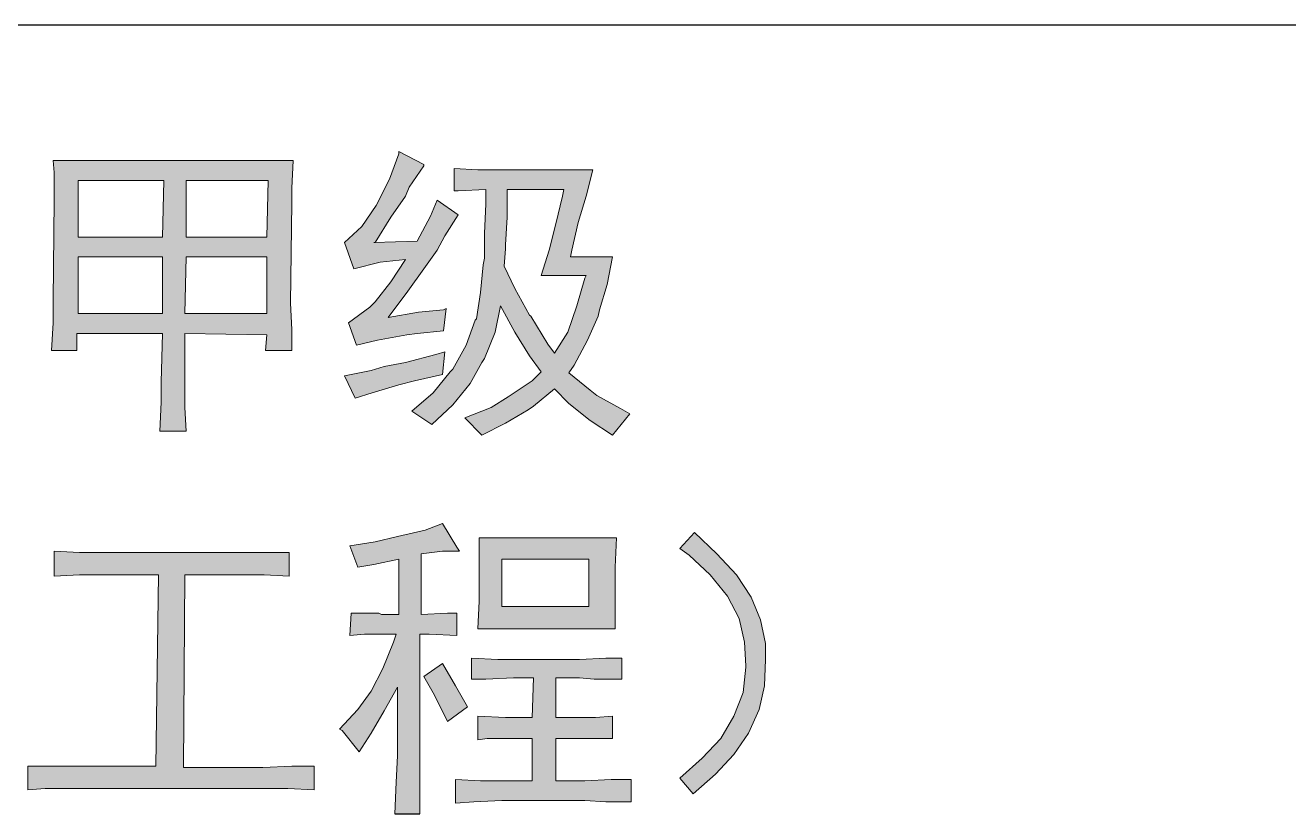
# Model space of a CAD drawing. Extents: x 36524853 to 36525459, y 2743936 to 2747542.
# Drawn here: x 36525167.25 to 36525174.55, y 2745780.58 to 2745785.14 of the extents above; entities that cross this region are included whole.
import ezdxf

# ---------------------------------------------------------------- set-up
doc = ezdxf.new("R2010")
doc.units = 0
doc.header["$LTSCALE"] = 1000
doc.header["$MEASUREMENT"] = 0
doc.layers.add('A0-13 图框-细线', color=7, linetype='Continuous')
doc.layers.add('A0-24 图框-填充', color=7, linetype='Continuous')

# ---------------------------------------------------------------- blocks, each defined once
blk = doc.blocks.new('LOGO资质4')
at = {"layer": 'A0-24 图框-填充'}
h = blk.add_hatch(color=256, dxfattribs=at)
h.dxf.hatch_style = 1
h.paths.add_polyline_path([(3802, 1583.9), (3896.6, 1582.4), (3895, 1564.1), (3925.5, 1564.1), (3925.5, 1588.5), (3924, 1619), (3925.5, 1734.8), (3925.5, 1751.6), (3927.1, 1783.6), (3649.6, 1783.6), (3651.1, 1769.9), (3651.1, 1737.9), (3649.6, 1622), (3649.6, 1596.1), (3648, 1564.1), (3677, 1564.1), (3677, 1583.9), (3776.1, 1583.9), (3774.6, 1527.5), (3774.6, 1504.6), (3773.1, 1471.1), (3803.6, 1471.1), (3802, 1498.5), (3802, 1527.5)])
h.paths.add_polyline_path([(3803.6, 1672.3), (3896.6, 1672.3), (3896.6, 1606.8), (3802, 1606.8)], flags=16)
h.paths.add_polyline_path([(3776.1, 1672.3), (3776.1, 1606.8), (3678.5, 1606.8), (3678.5, 1672.3)], flags=16)
h.paths.add_polyline_path([(3803.6, 1695.2), (3803.6, 1760.8), (3898.1, 1760.8), (3896.6, 1695.2)], flags=16)
h.paths.add_polyline_path([(3776.1, 1695.2), (3678.5, 1695.2), (3678.5, 1760.8), (3777.6, 1760.8)], flags=16)
h = blk.add_hatch(color=256, dxfattribs=at)
h.dxf.hatch_style = 1
h.paths.add_polyline_path([(4289.9, 1640.3), (4296, 1672.3), (4247.3, 1672.3), (4248.8, 1680), (4256.4, 1712), (4265.5, 1742.5), (4273.2, 1773), (4181.7, 1773), (4177.1, 1773), (4140.5, 1773), (4113.1, 1774.5), (4113.1, 1748.6), (4117.7, 1748.6), (4149.7, 1750.1), (4149.7, 1733.3), (4148.1, 1699.8), (4148.1, 1670.8), (4146.6, 1663.2), (4143.6, 1631.2), (4139, 1600.7), (4137.5, 1599.2), (4126.8, 1570.2), (4111.6, 1542.7), (4108.5, 1539.7), (4088.7, 1515.3), (4064.3, 1493.9), (4087.2, 1478.7), (4111.6, 1501.6), (4131.4, 1526), (4145.1, 1550.4), (4148.1, 1554.9), (4160.3, 1585.4), (4166.4, 1615.9), (4183.2, 1585.4), (4200, 1558), (4213.7, 1539.7), (4203, 1529), (4175.6, 1510.7), (4155.8, 1498.5), (4125.3, 1486.3), (4145.1, 1466.5), (4172.5, 1480.2), (4198.5, 1495.5), (4204.6, 1500), (4229, 1519.9), (4245.7, 1503.1), (4270.1, 1483.3), (4296, 1466.5), (4315.9, 1490.9), (4305.2, 1497), (4277.7, 1512.2), (4270.1, 1518.3), (4245.7, 1538.2), (4251.8, 1547.3), (4267.1, 1576.3), (4279.3, 1603.7), (4280.8, 1611.3)])
h.paths.add_polyline_path([(4171, 1661.7), (4172.5, 1681.5), (4172.5, 1686.1), (4174.1, 1718.1), (4174.1, 1750.1), (4239.6, 1750.1), (4238.1, 1742.5), (4230.5, 1710.5), (4222.9, 1680), (4213.7, 1651), (4265.5, 1651), (4264, 1647.9), (4254.9, 1615.9), (4244.2, 1585.4), (4229, 1561), (4221.3, 1571.7), (4201.5, 1603.7), (4200, 1605.2), (4183.2, 1635.7)], flags=16)
h.paths.add_polyline_path([(4103.9, 1612.9), (4100.9, 1611.3), (4071.9, 1608.3), (4036.8, 1602.2), (4059.7, 1632.7), (4078, 1658.6), (4093.3, 1680), (4102.4, 1696.7), (4117.7, 1721.1), (4093.3, 1737.9), (4085.6, 1719.6), (4070.4, 1690.6), (4021.6, 1689.2), (4021.6, 1689.1), (4020.1, 1689.1), (4021.6, 1689.2), (4039.9, 1718.1), (4056.7, 1742.5), (4061.2, 1753.1), (4078, 1777.5), (4078, 1779.1), (4049, 1794.3), (4049, 1791.3), (4038.4, 1762.3), (4023.1, 1731.8), (4006.4, 1707.4), (3986.5, 1689.1), (3997.2, 1658.6), (4027.7, 1666.2), (4056.7, 1669.3), (4039.9, 1643.4), (4021.6, 1620.5), (4015.5, 1614.4), (3991.1, 1596.1), (4000.3, 1570.2), (4024.6, 1576.3), (4058.2, 1582.4), (4070.4, 1583.9), (4100.9, 1587)])
h.paths.add_polyline_path([(4099.4, 1536.6), (4102.4, 1562.6), (4091.7, 1559.5), (4056.7, 1550.4), (4032.3, 1545.8), (4017, 1541.2), (3986.5, 1535.1), (3998.7, 1509.2), (4018.5, 1515.3), (4049, 1524.4), (4067.3, 1529)])
h = blk.add_hatch(color=256, dxfattribs=at)
h.dxf.hatch_style = 1
h.paths.add_polyline_path([(4299.1, 1242.4), (4299.1, 1259.1), (4299.1, 1291.2), (4299.1, 1314), (4300.6, 1347.6), (4142, 1347.6), (4142, 1323.2), (4142, 1294.2), (4142, 1274.4), (4140.5, 1242.4)])
h.paths.add_polyline_path([(4168, 1268.3), (4168, 1323.2), (4268.6, 1323.2), (4268.6, 1268.3)], flags=16)
h.paths.add_polyline_path([(4230.5, 1186), (4257.9, 1186), (4274.7, 1184.4), (4306.7, 1184.4), (4306.7, 1208.8), (4288.4, 1208.8), (4257.9, 1207.3), (4181.7, 1207.3), (4163.4, 1207.3), (4132.9, 1208.8), (4132.9, 1184.4), (4149.7, 1184.4), (4181.7, 1186), (4204.6, 1186), (4203, 1140.2), (4183.2, 1140.2), (4172.5, 1140.2), (4140.5, 1141.7), (4140.5, 1114.3), (4151.2, 1115.8), (4183.2, 1115.8), (4203, 1115.8), (4203, 1067), (4169.5, 1067), (4143.6, 1067), (4114.6, 1068.6), (4114.6, 1041.1), (4135.9, 1042.6), (4168, 1044.2), (4264, 1044.2), (4288.4, 1042.6), (4317.4, 1042.6), (4317.4, 1068.6), (4294.5, 1068.6), (4264, 1067), (4230.5, 1067), (4230.5, 1115.8), (4250.3, 1115.8), (4261, 1115.8), (4296, 1115.8), (4296, 1141.7), (4276.2, 1140.2), (4245.7, 1140.2), (4230.5, 1140.2)])
h.paths.add_polyline_path([(4073.4, 1236.3), (4084.1, 1236.3), (4116.1, 1234.7), (4116.1, 1260.7), (4105.5, 1260.7), (4075, 1259.1), (4075, 1329.3), (4099.4, 1332.3), (4119.2, 1332.3), (4116.1, 1336.9), (4099.4, 1364.3), (4079.5, 1356.7), (4047.5, 1349.1), (4021.6, 1343), (3992.6, 1338.4), (4001.8, 1314), (4020.1, 1317.1), (4049, 1323.2), (4049, 1259.1), (4029.2, 1259.1), (4026.2, 1260.7), (3994.2, 1260.7), (3992.6, 1234.7), (4009.4, 1236.3), (4046, 1236.3), (4042.9, 1227.1), (4030.7, 1196.6), (4017, 1170.7), (4001.8, 1149.4), (3980.4, 1126.5), (3983.5, 1125), (4003.3, 1100.6), (4017, 1121.9), (4032.3, 1147.8), (4047.5, 1175.3), (4047.5, 1111.2), (4047.5, 1096), (4046, 1065.5), (4044.5, 1028.9), (4073.4, 1028.9), (4073.4, 1054.8), (4073.4, 1086.9), (4073.4, 1112.8)])
h.paths.add_polyline_path([(4114.6, 1176.8), (4099.4, 1202.7), (4078, 1187.5), (4090.2, 1166.1), (4105.5, 1135.6), (4128.3, 1152.4)])
h = blk.add_hatch(color=256, dxfattribs=at)
h.dxf.hatch_style = 1
h.paths.add_polyline_path([(4436.3, 1097.5), (4453.1, 1121.9), (4465.3, 1149.4), (4471.4, 1176.8), (4472.9, 1207.3), (4472.9, 1225.6), (4466.8, 1253), (4456.1, 1279), (4439.4, 1304.9), (4416.5, 1329.3), (4390.6, 1353.7), (4373.8, 1335.4), (4384.5, 1327.8), (4408.9, 1304.9), (4428.7, 1280.5), (4442.4, 1254.6), (4448.5, 1227.1), (4450.1, 1198.7), (4447, 1169.2), (4436.3, 1141.7), (4421.1, 1115.8), (4399.7, 1093), (4373.8, 1070.1), (4389, 1051.8), (4415, 1074.7)])
h = blk.add_hatch(color=256, dxfattribs=at)
h.dxf.hatch_style = 1
h.paths.add_polyline_path([(3893.5, 1057.9), (3921, 1057.9), (3951.5, 1056.4), (3951.5, 1083.8), (3925.5, 1083.8), (3892, 1082.3), (3800.5, 1082.3), (3802, 1304.9), (3860, 1304.9), (3893.5, 1304.9), (3922.5, 1303.4), (3922.5, 1330.8), (3893.5, 1330.8), (3861.5, 1330.8), (3715.1, 1330.8), (3713.6, 1330.8), (3680.1, 1330.8), (3651.1, 1332.3), (3651.1, 1303.4), (3680.1, 1304.9), (3715.1, 1304.9), (3771.5, 1304.9), (3768.5, 1083.8), (3675.5, 1083.8), (3649.6, 1083.8), (3620.6, 1083.8), (3620.6, 1056.4), (3640.4, 1057.9), (3674, 1057.9)])
at = {"layer": 'A0-13 图框-细线'}
blk.add_line((7000, 1940), (0, 1940), dxfattribs=at)
at = {"layer": 'A0-13 图框-细线', "lineweight": 0}
for p, q in [((3927.1, 1783.6), (3649.6, 1783.6)), ((3649.6, 1783.6), (3651.1, 1769.9)), ((3925.5, 1751.6), (3927.1, 1783.6)), ((4049, 1791.3), (4038.4, 1762.3)), ((4049, 1794.3), (4049, 1791.3)), ((4078, 1779.1), (4049, 1794.3)), ((3651.1, 1769.9), (3651.1, 1737.9)), ((4061.2, 1753.1), (4078, 1777.5)), ((4078, 1777.5), (4078, 1779.1)), ((4113.1, 1774.5), (4113.1, 1748.6)), ((4140.5, 1773), (4113.1, 1774.5)), ((4177.1, 1773), (4140.5, 1773)), ((4181.7, 1773), (4177.1, 1773)), ((4273.2, 1773), (4181.7, 1773)), ((4265.5, 1742.5), (4273.2, 1773)), ((3678.5, 1695.2), (3678.5, 1760.8)), ((3678.5, 1760.8), (3777.6, 1760.8)), ((3777.6, 1760.8), (3776.1, 1695.2)), ((3803.6, 1695.2), (3803.6, 1760.8)), ((3803.6, 1760.8), (3898.1, 1760.8)), ((3898.1, 1760.8), (3896.6, 1695.2)), ((3925.5, 1734.8), (3925.5, 1751.6)), ((4038.4, 1762.3), (4023.1, 1731.8)), ((4056.7, 1742.5), (4061.2, 1753.1)), ((3651.1, 1737.9), (3649.6, 1622)), ((4039.9, 1718.1), (4056.7, 1742.5)), ((4093.3, 1737.9), (4085.6, 1719.6)), ((4117.7, 1721.1), (4093.3, 1737.9)), ((4113.1, 1748.6), (4117.7, 1748.6)), ((4117.7, 1748.6), (4149.7, 1750.1)), ((4149.7, 1750.1), (4149.7, 1733.3)), ((4174.1, 1750.1), (4239.6, 1750.1)), ((4174.1, 1718.1), (4174.1, 1750.1)), ((4238.1, 1742.5), (4230.5, 1710.5)), ((4239.6, 1750.1), (4238.1, 1742.5)), ((4256.4, 1712), (4265.5, 1742.5)), ((3924, 1619), (3925.5, 1734.8)), ((4023.1, 1731.8), (4006.4, 1707.4)), ((4149.7, 1733.3), (4148.1, 1699.8)), ((4021.6, 1689.1), (4039.9, 1718.1)), ((4085.6, 1719.6), (4070.4, 1690.6)), ((4102.4, 1696.7), (4117.7, 1721.1)), ((4172.5, 1686.1), (4174.1, 1718.1)), ((4230.5, 1710.5), (4222.9, 1680)), ((4248.8, 1680), (4256.4, 1712)), ((3776.1, 1695.2), (3678.5, 1695.2)), ((3896.6, 1695.2), (3803.6, 1695.2)), ((4006.4, 1707.4), (3986.5, 1689.1)), ((4093.3, 1680), (4102.4, 1696.7)), ((4148.1, 1699.8), (4148.1, 1670.8)), ((3986.5, 1689.1), (3997.2, 1658.6)), ((4070.4, 1690.6), (4020.1, 1689.1)), ((4020.1, 1689.1), (4021.6, 1689.1)), ((4078, 1658.6), (4093.3, 1680)), ((4171, 1661.7), (4172.5, 1681.5)), ((4172.5, 1681.5), (4172.5, 1686.1)), ((4222.9, 1680), (4213.7, 1651)), ((4247.3, 1672.3), (4248.8, 1680)), ((3678.5, 1606.8), (3678.5, 1672.3)), ((3678.5, 1672.3), (3776.1, 1672.3)), ((3776.1, 1672.3), (3776.1, 1606.8)), ((3802, 1606.8), (3803.6, 1672.3)), ((3803.6, 1672.3), (3896.6, 1672.3)), ((3896.6, 1672.3), (3896.6, 1606.8)), ((3997.2, 1658.6), (4027.7, 1666.2)), ((4027.7, 1666.2), (4056.7, 1669.3)), ((4056.7, 1669.3), (4039.9, 1643.4)), ((4148.1, 1670.8), (4146.6, 1663.2)), ((4296, 1672.3), (4247.3, 1672.3)), ((4289.9, 1640.3), (4296, 1672.3)), ((4059.7, 1632.7), (4078, 1658.6)), ((4146.6, 1663.2), (4143.6, 1631.2)), ((4183.2, 1635.7), (4171, 1661.7)), ((4213.7, 1651), (4265.5, 1651)), ((4265.5, 1651), (4264, 1647.9)), ((4039.9, 1643.4), (4021.6, 1620.5)), ((4200, 1605.2), (4183.2, 1635.7)), ((4264, 1647.9), (4254.9, 1615.9)), ((4280.8, 1611.3), (4289.9, 1640.3)), ((3649.6, 1622), (3649.6, 1596.1)), ((4021.6, 1620.5), (4015.5, 1614.4)), ((4036.8, 1602.2), (4059.7, 1632.7)), ((4143.6, 1631.2), (4139, 1600.7)), ((3776.1, 1606.8), (3678.5, 1606.8)), ((3896.6, 1606.8), (3802, 1606.8)), ((3925.5, 1588.5), (3924, 1619)), ((4015.5, 1614.4), (3991.1, 1596.1)), ((4071.9, 1608.3), (4036.8, 1602.2)), ((4100.9, 1611.3), (4071.9, 1608.3)), ((4103.9, 1612.9), (4100.9, 1611.3)), ((4100.9, 1587), (4103.9, 1612.9)), ((4160.3, 1585.4), (4166.4, 1615.9)), ((4166.4, 1615.9), (4183.2, 1585.4)), ((4254.9, 1615.9), (4244.2, 1585.4)), ((4279.3, 1603.7), (4280.8, 1611.3)), ((3649.6, 1596.1), (3648, 1564.1)), ((3991.1, 1596.1), (4000.3, 1570.2)), ((4137.5, 1599.2), (4126.8, 1570.2)), ((4139, 1600.7), (4137.5, 1599.2)), ((4201.5, 1603.7), (4200, 1605.2)), ((4221.3, 1571.7), (4201.5, 1603.7)), ((4267.1, 1576.3), (4279.3, 1603.7)), ((3677, 1564.1), (3677, 1583.9)), ((3677, 1583.9), (3776.1, 1583.9)), ((3776.1, 1583.9), (3774.6, 1527.5)), ((3802, 1527.5), (3802, 1583.9)), ((3802, 1583.9), (3896.6, 1582.4)), ((3896.6, 1582.4), (3895, 1564.1)), ((3925.5, 1564.1), (3925.5, 1588.5)), ((4024.6, 1576.3), (4058.2, 1582.4)), ((4058.2, 1582.4), (4070.4, 1583.9)), ((4070.4, 1583.9), (4100.9, 1587)), ((4148.1, 1554.9), (4160.3, 1585.4)), ((4183.2, 1585.4), (4200, 1558)), ((4244.2, 1585.4), (4229, 1561)), ((3648, 1564.1), (3677, 1564.1)), ((3895, 1564.1), (3925.5, 1564.1)), ((4000.3, 1570.2), (4024.6, 1576.3)), ((4102.4, 1562.6), (4091.7, 1559.5)), ((4099.4, 1536.6), (4102.4, 1562.6)), ((4126.8, 1570.2), (4111.6, 1542.7)), ((4229, 1561), (4221.3, 1571.7)), ((4251.8, 1547.3), (4267.1, 1576.3)), ((4056.7, 1550.4), (4032.3, 1545.8)), ((4091.7, 1559.5), (4056.7, 1550.4)), ((4131.4, 1526), (4145.1, 1550.4)), ((4145.1, 1550.4), (4148.1, 1554.9)), ((4200, 1558), (4213.7, 1539.7)), ((4245.7, 1538.2), (4251.8, 1547.3)), ((4017, 1541.2), (3986.5, 1535.1)), ((3986.5, 1535.1), (3998.7, 1509.2)), ((4032.3, 1545.8), (4017, 1541.2)), ((4067.3, 1529), (4099.4, 1536.6)), ((4108.5, 1539.7), (4088.7, 1515.3)), ((4111.6, 1542.7), (4108.5, 1539.7)), ((4213.7, 1539.7), (4203, 1529)), ((4270.1, 1518.3), (4245.7, 1538.2)), ((3774.6, 1527.5), (3774.6, 1504.6)), ((3802, 1498.5), (3802, 1527.5)), ((4018.5, 1515.3), (4049, 1524.4)), ((4049, 1524.4), (4067.3, 1529)), ((4111.6, 1501.6), (4131.4, 1526)), ((4203, 1529), (4175.6, 1510.7)), ((4204.6, 1500), (4229, 1519.9)), ((4229, 1519.9), (4245.7, 1503.1)), ((4277.7, 1512.2), (4270.1, 1518.3)), ((3774.6, 1504.6), (3773.1, 1471.1)), ((3998.7, 1509.2), (4018.5, 1515.3)), ((4088.7, 1515.3), (4064.3, 1493.9)), ((4175.6, 1510.7), (4155.8, 1498.5)), ((4305.2, 1497), (4277.7, 1512.2)), ((3803.6, 1471.1), (3802, 1498.5)), ((4064.3, 1493.9), (4087.2, 1478.7)), ((4087.2, 1478.7), (4111.6, 1501.6)), ((4155.8, 1498.5), (4125.3, 1486.3)), ((4172.5, 1480.2), (4198.5, 1495.5)), ((4198.5, 1495.5), (4204.6, 1500)), ((4245.7, 1503.1), (4270.1, 1483.3)), ((4296, 1466.5), (4315.9, 1490.9)), ((4315.9, 1490.9), (4305.2, 1497)), ((4125.3, 1486.3), (4145.1, 1466.5)), ((4145.1, 1466.5), (4172.5, 1480.2)), ((4270.1, 1483.3), (4296, 1466.5)), ((3773.1, 1471.1), (3803.6, 1471.1)), ((4296, 1466.5), (4296, 1466.5)), ((4099.4, 1364.3), (4079.5, 1356.7)), ((4116.1, 1336.9), (4099.4, 1364.3)), ((4021.6, 1343), (3992.6, 1338.4)), ((4047.5, 1349.1), (4021.6, 1343)), ((4079.5, 1356.7), (4047.5, 1349.1)), ((4300.6, 1347.6), (4142, 1347.6)), ((4142, 1347.6), (4142, 1323.2)), ((4299.1, 1314), (4300.6, 1347.6)), ((4390.6, 1353.7), (4373.8, 1335.4)), ((4416.5, 1329.3), (4390.6, 1353.7)), ((3651.1, 1332.3), (3651.1, 1303.4)), ((3680.1, 1330.8), (3651.1, 1332.3)), ((3713.6, 1330.8), (3680.1, 1330.8)), ((3715.1, 1330.8), (3713.6, 1330.8)), ((3861.5, 1330.8), (3715.1, 1330.8)), ((3893.5, 1330.8), (3861.5, 1330.8)), ((3922.5, 1330.8), (3893.5, 1330.8)), ((3922.5, 1303.4), (3922.5, 1330.8)), ((3992.6, 1338.4), (4001.8, 1314)), ((4075, 1329.3), (4099.4, 1332.3)), ((4075, 1259.1), (4075, 1329.3)), ((4099.4, 1332.3), (4119.2, 1332.3)), ((4119.2, 1332.3), (4116.1, 1336.9)), ((4373.8, 1335.4), (4384.5, 1327.8)), ((4439.4, 1304.9), (4416.5, 1329.3)), ((4001.8, 1314), (4020.1, 1317.1)), ((4020.1, 1317.1), (4049, 1323.2)), ((4049, 1323.2), (4049, 1259.1)), ((4142, 1323.2), (4142, 1294.2)), ((4168, 1268.3), (4168, 1323.2)), ((4168, 1323.2), (4268.6, 1323.2)), ((4268.6, 1323.2), (4268.6, 1268.3)), ((4299.1, 1291.2), (4299.1, 1314)), ((4384.5, 1327.8), (4408.9, 1304.9)), ((3651.1, 1303.4), (3680.1, 1304.9)), ((3651.1, 1303.4), (3651.1, 1303.4)), ((3680.1, 1304.9), (3715.1, 1304.9)), ((3715.1, 1304.9), (3771.5, 1304.9)), ((3771.5, 1304.9), (3768.5, 1083.8)), ((3800.5, 1082.3), (3802, 1304.9)), ((3802, 1304.9), (3860, 1304.9)), ((3860, 1304.9), (3893.5, 1304.9)), ((3893.5, 1304.9), (3922.5, 1303.4)), ((4408.9, 1304.9), (4428.7, 1280.5)), ((4456.1, 1279), (4439.4, 1304.9)), ((4142, 1294.2), (4142, 1274.4)), ((4299.1, 1259.1), (4299.1, 1291.2)), ((4142, 1274.4), (4140.5, 1242.4)), ((4428.7, 1280.5), (4442.4, 1254.6)), ((4466.8, 1253), (4456.1, 1279)), ((3994.2, 1260.7), (3992.6, 1234.7)), ((4026.2, 1260.7), (3994.2, 1260.7)), ((4029.2, 1259.1), (4026.2, 1260.7)), ((4049, 1259.1), (4029.2, 1259.1)), ((4105.5, 1260.7), (4075, 1259.1)), ((4116.1, 1260.7), (4105.5, 1260.7)), ((4116.1, 1234.7), (4116.1, 1260.7)), ((4268.6, 1268.3), (4168, 1268.3)), ((4299.1, 1242.4), (4299.1, 1259.1)), ((4140.5, 1242.4), (4299.1, 1242.4)), ((4442.4, 1254.6), (4448.5, 1227.1)), ((4472.9, 1225.6), (4466.8, 1253)), ((3992.6, 1234.7), (4009.4, 1236.3)), ((4009.4, 1236.3), (4046, 1236.3)), ((4042.9, 1227.1), (4030.7, 1196.6)), ((4046, 1236.3), (4042.9, 1227.1)), ((4073.4, 1236.3), (4084.1, 1236.3)), ((4073.4, 1112.8), (4073.4, 1236.3)), ((4084.1, 1236.3), (4116.1, 1234.7)), ((4448.5, 1227.1), (4450, 1199.7)), ((4472.9, 1207.3), (4472.9, 1225.6)), ((4099.4, 1202.7), (4078, 1187.5)), ((4114.6, 1176.8), (4099.4, 1202.7)), ((4132.9, 1208.8), (4132.9, 1184.4)), ((4163.4, 1207.3), (4132.9, 1208.8)), ((4181.7, 1207.3), (4163.4, 1207.3)), ((4257.9, 1207.3), (4181.7, 1207.3)), ((4288.4, 1208.8), (4257.9, 1207.3)), ((4306.7, 1208.8), (4288.4, 1208.8)), ((4306.7, 1184.4), (4306.7, 1208.8)), ((4450, 1198.2), (4447, 1169.2)), ((4450, 1199.7), (4450, 1198.2)), ((4471.4, 1176.8), (4472.9, 1207.3)), ((4030.7, 1196.6), (4017, 1170.7)), ((4078, 1187.5), (4090.2, 1166.1)), ((4132.9, 1184.4), (4149.7, 1184.4)), ((4149.7, 1184.4), (4181.7, 1186)), ((4181.7, 1186), (4204.6, 1186)), ((4204.6, 1186), (4203, 1140.2)), ((4230.5, 1140.2), (4230.5, 1186)), ((4230.5, 1186), (4257.9, 1186)), ((4257.9, 1186), (4274.7, 1184.4)), ((4274.7, 1184.4), (4306.7, 1184.4)), ((4017, 1170.7), (4001.8, 1149.4)), ((4032.3, 1147.8), (4047.5, 1175.3)), ((4047.5, 1175.3), (4047.5, 1111.2)), ((4128.3, 1152.4), (4114.6, 1176.8)), ((4447, 1169.2), (4436.3, 1141.7)), ((4465.3, 1149.4), (4471.4, 1176.8)), ((4090.2, 1166.1), (4105.5, 1135.6)), ((4001.8, 1149.4), (3980.4, 1126.5)), ((4017, 1121.9), (4032.3, 1147.8)), ((4105.5, 1135.6), (4128.3, 1152.4)), ((4140.5, 1141.7), (4140.5, 1114.3)), ((4172.5, 1140.2), (4140.5, 1141.7)), ((4183.2, 1140.2), (4172.5, 1140.2)), ((4203, 1140.2), (4183.2, 1140.2)), ((4245.7, 1140.2), (4230.5, 1140.2)), ((4276.2, 1140.2), (4245.7, 1140.2)), ((4296, 1141.7), (4276.2, 1140.2)), ((4296, 1115.8), (4296, 1141.7)), ((4436.3, 1141.7), (4421.1, 1115.8)), ((4453.1, 1121.9), (4465.3, 1149.4)), ((3980.4, 1126.5), (3983.5, 1125)), ((3983.5, 1125), (4003.3, 1100.6)), ((4003.3, 1100.6), (4017, 1121.9)), ((4047.5, 1111.2), (4047.5, 1096)), ((4073.4, 1086.9), (4073.4, 1112.8)), ((4140.5, 1114.3), (4151.2, 1115.8)), ((4151.2, 1115.8), (4183.2, 1115.8)), ((4183.2, 1115.8), (4203, 1115.8)), ((4203, 1115.8), (4203, 1067)), ((4230.5, 1115.8), (4250.3, 1115.8)), ((4230.5, 1067), (4230.5, 1115.8)), ((4250.3, 1115.8), (4261, 1115.8)), ((4261, 1115.8), (4296, 1115.8)), ((4421.1, 1115.8), (4399.7, 1093)), ((4436.3, 1097.5), (4453.1, 1121.9)), ((4047.5, 1096), (4046, 1065.5)), ((4415, 1074.7), (4436.3, 1097.5)), ((3620.6, 1083.8), (3620.6, 1056.4)), ((3649.6, 1083.8), (3620.6, 1083.8)), ((3675.5, 1083.8), (3649.6, 1083.8)), ((3768.5, 1083.8), (3675.5, 1083.8)), ((3892, 1082.3), (3800.5, 1082.3)), ((3925.5, 1083.8), (3892, 1082.3)), ((3951.5, 1083.8), (3925.5, 1083.8)), ((3951.5, 1056.4), (3951.5, 1083.8)), ((4073.4, 1054.8), (4073.4, 1086.9)), ((4399.7, 1093), (4373.8, 1070.1)), ((4114.6, 1068.6), (4114.6, 1041.1)), ((4143.6, 1067), (4114.6, 1068.6)), ((4169.5, 1067), (4143.6, 1067)), ((4203, 1067), (4169.5, 1067)), ((4264, 1067), (4230.5, 1067)), ((4294.5, 1068.6), (4264, 1067)), ((4317.4, 1068.6), (4294.5, 1068.6)), ((4317.4, 1042.6), (4317.4, 1068.6)), ((4373.8, 1070.1), (4389, 1051.8)), ((4389, 1051.8), (4415, 1074.7)), ((3620.6, 1056.4), (3640.4, 1057.9)), ((3640.4, 1057.9), (3674, 1057.9)), ((3674, 1057.9), (3893.5, 1057.9)), ((3893.5, 1057.9), (3921, 1057.9)), ((3921, 1057.9), (3951.5, 1056.4)), ((4046, 1065.5), (4044.5, 1028.9)), ((4073.4, 1028.9), (4073.4, 1054.8)), ((4389, 1051.8), (4389, 1051.8)), ((4114.6, 1041.1), (4135.9, 1042.6)), ((4135.9, 1042.6), (4168, 1044.2)), ((4168, 1044.2), (4264, 1044.2)), ((4264, 1044.2), (4288.4, 1042.6)), ((4288.4, 1042.6), (4317.4, 1042.6))]:
    blk.add_line(p, q, dxfattribs=at)
at = {"layer": 'A0-24 图框-填充'}
blk.add_line((4044.5, 1028.9), (4073.4, 1028.9), dxfattribs=at)
blk = doc.blocks.new('A$C6202001D')
blk.add_blockref('LOGO资质4', (51200, 1200))

msp = doc.modelspace()

# ---------------------------------------------------------------- block references
at = {"xscale": 0.005, "yscale": 0.005, "zscale": 0.005}
msp.add_blockref('A$C6202001D', (36524893.1608, 2745769.4378), dxfattribs=at)

doc.saveas('drawing.dxf')
